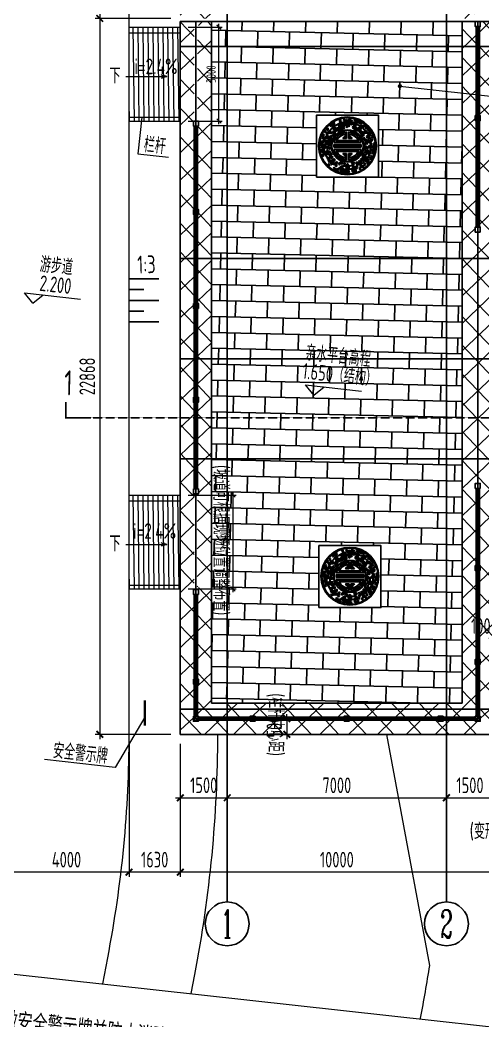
# Model space of a CAD drawing. Header units: millimetres. Extents: x -1003406 to 3312184, y 81337 to 716393.
# Drawn here: x 2015035 to 2029811, y 424782 to 456755 of the extents above; entities that cross this region are included whole.
import ezdxf
from ezdxf.enums import TextEntityAlignment as Align

# ---------------------------------------------------------------- set-up
doc = ezdxf.new("R2010")
doc.units = ezdxf.units.MM
doc.header["$LTSCALE"] = 10
doc.linetypes.add('DASH', pattern=[0.35, 0.25, -0.1])
doc.linetypes.add('DOTE', pattern=[2.42, 2, -0.2, 0.02, -0.2])
doc.layers.get('0').update_dxf_attribs({"linetype": 'CONTINUOUS'})
doc.layers.get('Defpoints').update_dxf_attribs({"linetype": 'CONTINUOUS'})
for name, color, linetype in [('0-轮廓', 4, 'CONTINUOUS'), ('0标注', 3, 'CONTINUOUS'), ('AXIS', 3, 'CONTINUOUS'), ('AXIS_TEXT', 7, 'CONTINUOUS'), ('DIM', 3, 'CONTINUOUS'), ('DMTZ', 8, 'CONTINUOUS'), ('DOTE', 1, 'DOTE'), ('变形缝', 4, 'CONTINUOUS'), ('图层5', 8, 'CONTINUOUS'), ('护岸线', 6, 'CONTINUOUS'), ('栏杆-SK', 4, 'CONTINUOUS'), ('码头-SK', 7, 'CONTINUOUS'), ('砖块-sk', 252, 'CONTINUOUS'), ('配筋率', 61, 'CONTINUOUS')]:
    doc.layers.add(name, color=color, linetype=linetype)
for name, color, linetype, lineweight in [('0堤线', 1, 'CONTINUOUS', 40), ('TEXT', 3, 'CONTINUOUS', 15), ('thick', 6, 'CONTINUOUS', 25), ('THIN', 7, 'CONTINUOUS', 13), ('引线-H', 130, 'CONTINUOUS', 20), ('文字及标注', 3, 'CONTINUOUS', 15), ('标注', 7, 'CONTINUOUS', 9)]:
    doc.layers.add(name, color=color, linetype=linetype, lineweight=lineweight)
doc.styles.add('_TCH_AXIS', font='COMPLEX', dxfattribs={"bigfont": 'GBCBIG'})
doc.styles.add('COMPLEX', font='COMPLEX.shx')
doc.styles.add('TCCAD_Dimension', font='Tssdeng.shx', dxfattribs={"width": 0.7, "bigfont": 'hztxt.shx'})
doc.styles.add('TSSD_CHINA', font='tssdeng.shx', dxfattribs={"width": 0.8, "height": 8, "bigfont": 'tssdchn.shx'})
doc.styles.add('TSSD_Dimension', font='Tssdeng.shx', dxfattribs={"width": 0.7, "bigfont": 'hztxt.shx'})
doc.styles.add('TSSD_Label', font='Tssdeng.shx', dxfattribs={"width": 0.7, "bigfont": 'hztxt.shx'})
doc.linetypes.add('FENCELINE1', pattern='A,0.25,-0.1,[133,ltypeshp.shx,S=0.1,R=0,X=-0.1,Y=0],-0.1,1', length=1.45)
doc.dimstyles.new('TSSD_100_100', dxfattribs={"dimtxt": 300, "dimasz": 100, "dimexe": 100, "dimexo": 250, "dimgap": 100, "dimtad": 1, "dimdec": 0, "dimzin": 0, "dimdsep": 46, "dimtxsty": 'TSSD_Dimension', "dimblk": 'ARCHTICK', "dimcen": 0, "dimdle": 100, "dimclrt": 7, "dimadec": 0, "dimazin": 0, "dimtfac": 1, "dimtdec": 0, "dimtix": 1, "dimtmove": 2, "dimatfit": 3, "dimfxl": 1, "dimtolj": 1, "dimtzin": 0, "dimarcsym": 0})
doc.dimstyles.new('TSSD_100_150', dxfattribs={"dimtxt": 500, "dimasz": 150, "dimexe": 150, "dimexo": 300, "dimgap": 150, "dimtad": 1, "dimdec": 0, "dimzin": 0, "dimdsep": 46, "dimtxsty": 'TSSD_Dimension', "dimblk": 'ARCHTICK', "dimcen": 0, "dimdle": 150, "dimclrt": 7, "dimadec": 0, "dimazin": 0, "dimtfac": 1, "dimtdec": 0, "dimtix": 1, "dimtmove": 2, "dimatfit": 3, "dimfxl": 1, "dimtolj": 1, "dimtzin": 0, "dimarcsym": 0})

# ---------------------------------------------------------------- blocks, each defined once
blk = doc.blocks.new('$RECOVER_180420175437-0')
at = {"layer": '标注'}
for p, q in [((0, 0), (-150, 150)), ((-150, 150), (750, 150)), ((0, 0), (150, 150))]:
    blk.add_line(p, q, dxfattribs=at)
blk = doc.blocks.new('_ArchTick')
at = {"color": 0, "const_width": 0.4}
blk.add_lwpolyline([(-0.71, -0.71), (0.71, 0.71)], dxfattribs=at)
blk = doc.blocks.new('*D772')
at = {"layer": 'Defpoints', "color": 0, "transparency": 16777216}
for p in [(1243223, 251220), (1253223, 251220), (1243223, 246818)]:
    blk.add_point(p, dxfattribs=at)
at = {"layer": 'DIM', "color": 0, "lineweight": -2, "transparency": 16777216}
for p, q in [((1243223, 250920), (1243223, 246668)), ((1253223, 250920), (1253223, 246668)), ((1253373, 246818), (1243073, 246818))]:
    blk.add_line(p, q, dxfattribs=at)
at = {"layer": 'DIM', "color": 0, "lineweight": -2, "transparency": 16777216, "xscale": 150, "yscale": 150, "zscale": 150, "rotation": 180}
blk.add_blockref('_ArchTick', (1243223, 246818), dxfattribs=at)
at = {"layer": 'DIM', "color": 0, "lineweight": -2, "transparency": 16777216, "xscale": 150, "yscale": 150, "zscale": 150}
blk.add_blockref('_ArchTick', (1253223, 246818), dxfattribs=at)
at = {"layer": 'DIM', "color": 7, "transparency": 16777216, "insert": (1248223, 247218), "char_height": 500, "attachment_point": 5, "style": 'TSSD_Dimension'}
blk.add_mtext('\\A1;10000', dxfattribs=at)
blk = doc.blocks.new('*D773')
at = {"layer": 'Defpoints', "color": 0, "transparency": 16777216}
for p in [(1241593, 251220), (1243223, 251220), (1241593, 246818)]:
    blk.add_point(p, dxfattribs=at)
at = {"layer": 'DIM', "color": 0, "lineweight": -2, "transparency": 16777216}
for p, q in [((1241593, 250920), (1241593, 246668)), ((1243223, 250920), (1243223, 246668)), ((1243373, 246818), (1241443, 246818))]:
    blk.add_line(p, q, dxfattribs=at)
at = {"layer": 'DIM', "color": 0, "lineweight": -2, "transparency": 16777216, "xscale": 150, "yscale": 150, "zscale": 150, "rotation": 180}
blk.add_blockref('_ArchTick', (1241593, 246818), dxfattribs=at)
at = {"layer": 'DIM', "color": 0, "lineweight": -2, "transparency": 16777216, "xscale": 150, "yscale": 150, "zscale": 150}
blk.add_blockref('_ArchTick', (1243223, 246818), dxfattribs=at)
at = {"layer": 'DIM', "color": 7, "transparency": 16777216, "insert": (1242408, 247218), "char_height": 500, "attachment_point": 5, "style": 'TSSD_Dimension'}
blk.add_mtext('\\A1;1630', dxfattribs=at)
blk = doc.blocks.new('*D774')
at = {"layer": 'Defpoints', "color": 0, "transparency": 16777216}
for p in [(1237593, 251220), (1241593, 251220), (1237593, 246818)]:
    blk.add_point(p, dxfattribs=at)
at = {"layer": 'DIM', "color": 0, "lineweight": -2, "transparency": 16777216}
for p, q in [((1237593, 250920), (1237593, 246668)), ((1241593, 250920), (1241593, 246668)), ((1241743, 246818), (1237443, 246818))]:
    blk.add_line(p, q, dxfattribs=at)
at = {"layer": 'DIM', "color": 0, "lineweight": -2, "transparency": 16777216, "xscale": 150, "yscale": 150, "zscale": 150, "rotation": 180}
blk.add_blockref('_ArchTick', (1237593, 246818), dxfattribs=at)
at = {"layer": 'DIM', "color": 0, "lineweight": -2, "transparency": 16777216, "xscale": 150, "yscale": 150, "zscale": 150}
blk.add_blockref('_ArchTick', (1241593, 246818), dxfattribs=at)
at = {"layer": 'DIM', "color": 7, "transparency": 16777216, "insert": (1239593, 247218), "char_height": 500, "attachment_point": 5, "style": 'TSSD_Dimension'}
blk.add_mtext('\\A1;4000', dxfattribs=at)
blk = doc.blocks.new('*D781')
at = {"layer": 'Defpoints', "color": 0, "transparency": 16777216}
for p in [(1243223, 274087), (1240657, 251220), (1243223, 251220)]:
    blk.add_point(p, dxfattribs=at)
at = {"layer": 'DIM', "color": 0, "lineweight": -2, "transparency": 16777216}
for p, q in [((1242923, 274087), (1240507, 274087)), ((1240657, 274237), (1240657, 251070)), ((1242923, 251220), (1240507, 251220))]:
    blk.add_line(p, q, dxfattribs=at)
at = {"layer": 'DIM', "color": 0, "lineweight": -2, "transparency": 16777216, "xscale": 150, "yscale": 150, "zscale": 150}
for p, rotation in [((1240657, 274087), 90), ((1240657, 251220), 270)]:
    blk.add_blockref('_ArchTick', p, dxfattribs=dict(at, rotation=rotation))
at = {"layer": 'DIM', "color": 7, "transparency": 16777216, "insert": (1240257, 262654), "char_height": 500, "attachment_point": 5, "rotation": 90, "style": 'TSSD_Dimension'}
blk.add_mtext('\\A1;22868', dxfattribs=at)
blk = doc.blocks.new('_axiso')
blk.add_circle((0, 0), 0.5)
at = {"layer": 'AXIS_TEXT', "style": 'COMPLEX', "width": 1.041667}
blk.add_attdef('A', text='', height=0.56, dxfattribs=at).set_placement((-0.25, -0.28), (0.25, -0.28), align=Align.FIT)
blk = doc.blocks.new('*D782')
at = {"layer": 'Defpoints', "color": 0, "transparency": 16777216}
for p in [(1243223, 250247), (1244723, 250247), (1244723, 249193)]:
    blk.add_point(p, dxfattribs=at)
at = {"layer": 'DIM', "color": 0, "lineweight": -2, "transparency": 16777216}
for p, q in [((1243223, 249947), (1243223, 249043)), ((1244723, 249947), (1244723, 249043)), ((1243073, 249193), (1244873, 249193))]:
    blk.add_line(p, q, dxfattribs=at)
at = {"layer": 'DIM', "color": 0, "lineweight": -2, "transparency": 16777216, "xscale": 150, "yscale": 150, "zscale": 150, "rotation": 180}
blk.add_blockref('_ArchTick', (1243223, 249193), dxfattribs=at)
at = {"layer": 'DIM', "color": 0, "lineweight": -2, "transparency": 16777216, "xscale": 150, "yscale": 150, "zscale": 150}
blk.add_blockref('_ArchTick', (1244723, 249193), dxfattribs=at)
at = {"layer": 'DIM', "color": 7, "transparency": 16777216, "insert": (1243973, 249593), "char_height": 500, "attachment_point": 5, "style": 'TSSD_Dimension'}
blk.add_mtext('\\A1;1500', dxfattribs=at)
blk = doc.blocks.new('*D783')
at = {"layer": 'Defpoints', "color": 0, "transparency": 16777216}
for p in [(1244723, 250247), (1251723, 250247), (1251723, 249193)]:
    blk.add_point(p, dxfattribs=at)
at = {"layer": 'DIM', "color": 0, "lineweight": -2, "transparency": 16777216}
for p, q in [((1244723, 249947), (1244723, 249043)), ((1251723, 249947), (1251723, 249043)), ((1244573, 249193), (1251873, 249193))]:
    blk.add_line(p, q, dxfattribs=at)
at = {"layer": 'DIM', "color": 0, "lineweight": -2, "transparency": 16777216, "xscale": 150, "yscale": 150, "zscale": 150}
for p, rotation in [((1244723, 249193), 180.0000000016676), ((1251723, 249193), 1.667526652835144e-09)]:
    blk.add_blockref('_ArchTick', p, dxfattribs=dict(at, rotation=rotation))
at = {"layer": 'DIM', "color": 7, "transparency": 16777216, "insert": (1248223, 249593), "char_height": 500, "attachment_point": 5, "rotation": 0, "style": 'TSSD_Dimension'}
blk.add_mtext('\\A1;7000', dxfattribs=at)
blk = doc.blocks.new('*D703')
at = {"layer": 'Defpoints', "color": 0, "transparency": 16777216}
for p in [(1251723, 250247), (1253223, 250247), (1253223, 249193)]:
    blk.add_point(p, dxfattribs=at)
at = {"layer": 'DIM', "color": 0, "lineweight": -2, "transparency": 16777216}
for p, q in [((1251723, 249947), (1251723, 249043)), ((1253223, 249947), (1253223, 249043)), ((1251573, 249193), (1253373, 249193))]:
    blk.add_line(p, q, dxfattribs=at)
at = {"layer": 'DIM', "color": 0, "lineweight": -2, "transparency": 16777216, "xscale": 150, "yscale": 150, "zscale": 150}
for p, rotation in [((1251723, 249193), 180.0000000016676), ((1253223, 249193), 1.667526652835144e-09)]:
    blk.add_blockref('_ArchTick', p, dxfattribs=dict(at, rotation=rotation))
at = {"layer": 'DIM', "color": 7, "transparency": 16777216, "insert": (1252473, 249593), "char_height": 500, "attachment_point": 5, "rotation": 0, "style": 'TSSD_Dimension'}
blk.add_mtext('\\A1;1500', dxfattribs=at)
blk = doc.blocks.new('*D719')
at = {"layer": 'Defpoints', "color": 0, "transparency": 16777216}
for p in [(1253223, 256584), (1253323, 256584), (1253223, 254281)]:
    blk.add_point(p, dxfattribs=at)
at = {"layer": 'DIM', "color": 0, "lineweight": -2, "transparency": 16777216}
for p, q in [((1253223, 256284), (1253223, 254131)), ((1253323, 256284), (1253323, 254131)), ((1253223, 254281), (1253073, 254281)), ((1253323, 254281), (1253223, 254281)), ((1253323, 254281), (1253473, 254281))]:
    blk.add_line(p, q, dxfattribs=at)
at = {"layer": 'DIM', "color": 0, "lineweight": -2, "transparency": 16777216, "xscale": 150, "yscale": 150, "zscale": 150}
for p, rotation in [((1253223, 254281), 3.333221306173765e-11), ((1253323, 254281), 180.0000000000333)]:
    blk.add_blockref('_ArchTick', p, dxfattribs=dict(at, rotation=rotation))
at = {"layer": 'DIM', "color": 7, "transparency": 16777216, "insert": (1252820, 254681), "char_height": 500, "attachment_point": 5, "style": 'TSSD_Dimension'}
blk.add_mtext('\\A1;100', dxfattribs=at)
blk = doc.blocks.new('234')
at = {"layer": '图层5'}
for p, q in [((-132, 289), (-154, 334)), ((-126, 294), (-147, 338)), ((-129, 300), (-125, 351)), ((-121, 306), (-116, 357)), ((110, 318), (117, 351)), ((116, 304), (124, 345)), ((117, 302), (148, 334)), ((120, 296), (153, 330)), ((-281, 194), (-310, 210)), ((-266, 195), (-302, 215)), ((-264, 196), (-284, 234)), ((-257, 196), (-279, 238)), ((-233, 305), (-198, 254)), ((-174, 225), (-174, 225)), ((-40, 141), (-40, 175)), ((-35, 137), (-35, 182)), ((-19, 113), (-19, 208)), ((-14, 107), (-14, 214)), ((14, 107), (14, 214)), ((19, 113), (19, 208)), ((35, 137), (35, 182)), ((40, 141), (40, 175)), ((174, 225), (174, 225)), ((231, 306), (193, 257)), ((247, 205), (283, 239)), ((254, 200), (289, 233)), ((259, 205), (308, 216)), ((267, 199), (317, 210)), ((-222, 40), (222, 40)), ((-222, 7), (222, 7)), ((-222, -35), (-222, 7)), ((-215, 45), (215, 45)), ((-215, 0), (-215, -28)), ((215, 0), (-215, 0)), ((-181, 69), (181, 69)), ((-172, 75), (172, 75)), ((-14, 107), (-73, 107)), ((-19, 113), (-65, 113)), ((14, 107), (73, 107)), ((19, 113), (65, 113)), ((215, 0), (215, 0)), ((215, -28), (215, 0)), ((222, -35), (222, 7)), ((-341, -29), (-388, -10)), ((-338, -39), (-385, -20)), ((-331, -38), (-380, -44)), ((-328, -46), (-378, -53)), ((-375, -137), (-316, -119)), ((-281, -106), (-281, -106)), ((-222, -35), (222, -35)), ((-222, -68), (222, -68)), ((-215, -28), (215, -28)), ((-215, -74), (215, -74)), ((-181, -98), (181, -98)), ((-172, -103), (172, -103)), ((-14, -136), (-73, -136)), ((-19, -141), (-65, -141)), ((-19, -141), (-19, -236)), ((-14, -136), (-14, -243)), ((14, -136), (14, -243)), ((14, -136), (73, -136)), ((19, -141), (19, -236)), ((19, -141), (65, -141)), ((281, -105), (281, -105)), ((376, -135), (317, -115)), ((332, -33), (374, -54)), ((337, -29), (376, -48)), ((338, -27), (379, -22)), ((350, -18), (383, -13)), ((-280, -193), (-326, -202)), ((-281, -200), (-324, -208)), ((-282, -203), (-312, -231)), ((-285, -217), (-309, -240)), ((-40, -169), (-40, -203)), ((-35, -165), (-35, -210)), ((0, -310), (0, -310)), ((35, -165), (35, -210)), ((40, -169), (40, -203)), ((282, -189), (325, -213)), ((284, -181), (328, -205)), ((285, -203), (311, -246)), ((288, -193), (315, -236)), ((-91, -344), (-124, -382)), ((-81, -344), (-114, -382)), ((-79, -336), (-88, -385)), ((-71, -336), (-80, -385)), ((1, -409), (1, -347)), ((84, -335), (78, -382)), ((90, -339), (84, -382)), ((92, -340), (110, -377)), ((105, -348), (119, -378))]:
    blk.add_line(p, q, dxfattribs=at)
for radius in [467, 452]:
    blk.add_circle((0, -14), radius, dxfattribs=at)
for centre in [(-270, 320), (-244, 340), (-219, 347), (-118, 393), (-86, 306), (-77, 349), (-53, 326), (-52, 401), (-32, 379), (-18, 342), (-14, 391), (8, 352), (23, 387), (23, 318), (36, 409), (40, 351), (63, 386), (68, 344), (121, 398), (144, 382), (174, 374), (196, 367), (219, 353), (260, 306), (286, 313), (-390, 158), (-359, 219), (-331, 168), (-322, 258), (-230, 164), (-209, 195), (-147, 247), (-122, 261), (-95, 262), (-60, 280), (-7, 300), (95, 286), (119, 256), (147, 250), (208, 211), (227, 184), (233, 145), (255, 168), (302, 282), (328, 265), (341, 167), (349, 244), (365, 214), (369, 170), (-440, 9), (-421, 48), (-417, 9), (-396, 117), (-388, 62), (-376, 107), (-359, 66), (-349, 19), (-343, 123), (-335, 60), (-314, 127), (-312, 36), (-305, 78), (-290, 122), (-281, 13), (-279, 56), (-267, 98), (-260, 139), (264, 104), (278, -8), (291, 79), (291, 34), (314, 32), (316, 72), (318, 136), (342, 118), (347, 62), (365, 105), (368, 42), (392, 85), (399, 141), (433, 17), (-427, -92), (-412, -28), (-401, -62), (-396, -112), (-395, -164), (-307, -22), (-287, -49), (-259, -143), (247, -167), (261, -142), (278, -63), (296, -35), (401, -88), (411, -127), (411, -29), (423, -63), (436, -26), (-296, -318), (-275, -261), (-259, -300), (-248, -199), (-246, -255), (-229, -297), (-215, -239), (-206, -302), (-182, -326), (-176, -285), (-129, -298), (-105, -287), (-82, -285), (-46, -309), (77, -291), (101, -295), (150, -288), (152, -337), (172, -299), (189, -271), (207, -310), (224, -238), (230, -284), (250, -206), (250, -341), (260, -226), (261, -260), (278, -310), (327, -290), (335, -250), (366, -210), (383, -187), (-214, -377), (-180, -396), (-157, -413), (-107, -422), (-87, -427), (-59, -424), (-38, -429), (-7, -439), (19, -438), (82, -419), (107, -429), (129, -413), (202, -377), (217, -343)]:
    blk.add_ellipse(centre, major_axis=(0, 19.4), ratio=0.616865, dxfattribs=at)
for centre, major_axis, start_param, end_param in [((-242, 438), (-92.4, 92.4), 2.493237, 3.108187), ((-242, 438), (-96.3, 96.3), 2.552957, 3.097455), ((-165, 394), (-37.9, 37.9), 2.579762, 3.269542), ((-165, 394), (-41.8, 41.8), 2.605209, 3.228554), ((-1076, 685), (-726, 726), 3.53237, 3.608206), ((-1076, 685), (-730, 730), 3.529693, 3.629181), ((-126, 406), (-31.2, 31.2), 2.428217, 3.360391), ((-126, 406), (35.1, 35.1), 4.048283, 4.465521), ((118, 403), (-31.2, 31.2), 1.390652, 2.322825), ((1056, 719), (730, 730), 2.692657, 2.792146), ((118, 403), (-35.1, 35.1), 1.856317, 2.273556), ((1056, 719), (726, 726), 2.713632, 2.789469), ((157, 394), (41.8, 41.8), 3.093285, 3.71663), ((157, 394), (37.9, 37.9), 3.052297, 3.742076), ((233, 440), (96.3, 96.3), 3.224383, 3.748078), ((233, 440), (92.4, 92.4), 3.213652, 3.828601), ((-360, 227), (31.2, 31.2), 4.218085, 5.150259), ((-370, 1217), (730, 730), 3.949294, 4.048783), ((-360, 227), (35.1, 35.1), 4.683751, 5.100989), ((-370, 1217), (726, 726), 3.97027, 4.046106), ((-338, 262), (37.9, 37.9), 4.308934, 4.998713), ((-338, 262), (41.8, 41.8), 4.349922, 4.973267), ((-359, 348), (92.4, 92.4), 4.470289, 5.085238), ((-359, 348), (96.3, 96.3), 4.481021, 5.004715), ((0, -14), (-185, 185), 3.926991, 10.210176), ((0, -14), (-178, 178), 3.926991, 10.210176), ((-90, 105), (-129, 129), -0.17703, 0.257649), ((-90, 105), (-125, 125), -0.17703, 0.272951), ((-167, 291), (-51.2, 51.2), 0.504812, 2.266005), ((-257, 225), (-62.4, 62.4), 3.898542, 5.269642), ((-167, 291), (-47.3, 47.3), 0.585352, 2.25569), ((-257, 225), (-58.5, 58.5), 3.920107, 5.20412), ((0, -14), (161, 161), 0.845596, 2.11688), ((0, -14), (158, 158), 0.871808, 2.085356), ((-82, 113), (129, 129), 1.037642, 1.472321), ((-82, 113), (125, 125), 1.022339, 1.472321), ((0, -14), (141, 141), 0.961433, 1.923653), ((-174, 225), (3.97, 3.97), 3.922168, 5.129632), ((0, -14), (137, 137), 0.99543, 1.878793), ((0, -14), (-161, 161), 4.166305, 5.437589), ((0, -14), (-158, 158), 4.197829, 5.411377), ((0, -14), (-141, 141), 4.359533, 5.321752), ((0, -14), (-137, 137), 4.404392, 5.287755), ((85, 109), (125, 125), 0.137129, 0.58711), ((85, 109), (-129, 129), -1.433667, -0.998988), ((239, 239), (51.2, 51.2), 0.818972, 2.580164), ((174, 225), (-3.97, 3.97), 1.094735, 2.302199), ((239, 239), (-47.3, 47.3), -0.671285, 0.999053), ((149, 304), (-62.4, 62.4), 2.641905, 4.013005), ((149, 304), (58.5, 58.5), 4.234267, 5.518279), ((95, 102), (-125, 125), 4.478091, 4.928072), ((95, 102), (-129, 129), 4.493394, 4.928072), ((354, 355), (96.3, 96.3), 2.867116, 3.411615), ((354, 355), (-92.4, 92.4), 1.2366, 1.85155), ((332, 1224), (-730, 730), 2.273056, 2.372544), ((332, 1224), (-726, 726), 2.275733, 2.351569), ((337, 268), (41.8, 41.8), 2.919368, 3.542713), ((337, 268), (37.9, 37.9), 2.893922, 3.583701), ((360, 234), (35.1, 35.1), 2.791646, 3.208884), ((360, 234), (31.2, 31.2), 2.742376, 3.67455), ((-437, -3), (31.2, 31.2), 5.25565, 6.187824), ((-997, -821), (730, 730), 0.073941, 0.17343), ((-437, -3), (-35.1, 35.1), 3.734123, 4.151362), ((-997, -821), (-726, 726), -1.494179, -1.418342), ((-18, 85), (-42.3, 42.3), -0.394855, 0.412115), ((-18, 85), (38.4, 38.4), 1.10904, 1.829393), ((18, 85), (-38.4, 38.4), 4.453792, 5.174146), ((18, 85), (42.3, 42.3), 5.87107, 6.67804), ((1024, -793), (730, 730), 1.43602, 1.535508), ((1024, -793), (726, 726), 1.456995, 1.532832), ((433, 2), (-35.1, 35.1), 0.59968, 1.016919), ((433, 2), (-31.2, 31.2), 0.134014, 1.066188), ((-439, -44), (37.9, 37.9), 5.407196, 6.096975), ((-439, -44), (41.8, 41.8), 5.432642, 6.055987), ((-504, -105), (92.4, 92.4), 5.320671, 5.93562), ((-307, -184), (-62.4, 62.4), -1.128006, 0.243094), ((-342, -79), (-51.2, 51.2), 1.761449, 3.522642), ((-504, -105), (96.3, 96.3), 5.38039, 5.924889), ((-307, -184), (58.5, 58.5), 0.464355, 1.748368), ((-342, -79), (47.3, 47.3), 3.412785, 5.083123), ((-455, -244), (-92.4, 92.4), 4.15613, 4.771079), ((-455, -244), (-96.3, 96.3), 4.166861, 4.690556), ((-145, -52), (129, 129), 2.294279, 2.728958), ((-145, -52), (125, 125), 2.278977, 2.728958), ((-141, -63), (129, 129), 2.650403, 3.085082), ((-141, -63), (-125, 125), 1.079607, 1.529588), ((-281, -105), (-3.97, 3.97), 3.608009, 4.815473), ((0, -14), (-161, 161), 1.024712, 2.295997), ((0, -14), (-158, 158), 1.056236, 2.269784), ((0, -14), (-141, 141), 1.21794, 2.18016), ((0, -14), (-137, 137), 1.2628, 2.146163), ((-18, -114), (42.3, 42.3), 2.729478, 3.536447), ((-18, -114), (-38.4, 38.4), 1.3122, 2.032553), ((0, -14), (161, 161), 3.987188, 5.258473), ((0, -14), (158, 158), 4.013401, 5.226949), ((0, -14), (141, 141), 4.103026, 5.065245), ((18, -114), (38.4, 38.4), 4.250632, 4.970986), ((0, -14), (137, 137), 4.137022, 5.020386), ((18, -114), (-42.3, 42.3), 2.746738, 3.553708), ((281, -106), (-3.97, 3.97), -0.161902, 1.045562), ((140, -69), (125, 125), 4.792251, 5.242232), ((348, -57), (62.4, 62.4), 2.956064, 4.327165), ((315, -163), (51.2, 51.2), 5.84552, 7.606712), ((315, -163), (-47.3, 47.3), 4.355263, 6.025601), ((348, -57), (58.5, 58.5), 2.977629, 4.261642), ((140, -69), (129, 129), 4.807553, 5.242232), ((143, -58), (-125, 125), 3.592881, 4.042862), ((143, -58), (-129, 129), 3.592881, 4.02756), ((461, -237), (-96.3, 96.3), 0.039683, 0.584181), ((461, -237), (92.4, 92.4), 1.55076, 2.165709), ((503, -96), (-96.3, 96.3), 0.39695, 0.920645), ((503, -96), (92.4, 92.4), 1.957015, 2.571964), ((436, -39), (41.8, 41.8), 1.836648, 2.459993), ((436, -39), (-37.9, 37.9), 0.224864, 0.914643), ((-367, -251), (-37.9, 37.9), 3.994775, 4.684554), ((-367, -251), (-41.8, 41.8), 4.035763, 4.659107), ((-341, -282), (31.2, 31.2), 5.474722, 6.406896), ((-341, -282), (35.1, 35.1), 5.940388, 6.357626), ((-1286, 14), (-730, 730), 3.635135, 3.734623), ((-1286, 14), (726, 726), 5.226907, 5.302743), ((67, -359), (62.4, 62.4), 1.699427, 3.070528), ((67, -359), (-58.5, 58.5), 0.150196, 1.434209), ((0, -310), (-3.97, 3.97), -1.418539, -0.211076), ((-44, -360), (-51.2, 51.2), 3.018086, 4.779279), ((-44, -360), (-47.3, 47.3), 3.098626, 4.768964), ((1280, 53), (-730, 730), 1.016419, 1.115907), ((1280, 53), (-726, 726), 1.019095, 1.094932), ((347, -280), (35.1, 35.1), 1.535009, 1.952247), ((347, -280), (31.2, 31.2), 1.485739, 2.417913), ((373, -248), (41.8, 41.8), 1.662731, 2.286076), ((373, -248), (37.9, 37.9), 1.637285, 2.327064), ((459, -1211), (-730, 730), -0.240218, -0.14073), ((-145, -427), (31.2, 31.2), 0.229102, 1.161276), ((459, -1211), (-726, 726), -0.237542, -0.161705), ((-145, -427), (35.1, 35.1), 0.278372, 0.69561), ((-107, -441), (37.9, 37.9), 0.380647, 1.070427), ((-107, -441), (41.8, 41.8), 0.406094, 1.029439), ((-70, -521), (92.4, 92.4), 0.294123, 0.909072), ((-70, -521), (96.3, 96.3), 0.353842, 0.89834), ((-9, -164), (125, 125), 3.535614, 3.985595), ((-9, -164), (129, 129), 3.550916, 3.985595), ((3, -164), (125, 125), 3.90704, 4.357021), ((3, -164), (-129, 129), 2.336244, 2.770923), ((78, -518), (92.4, 92.4), 0.700378, 1.315327), ((78, -518), (-96.3, 96.3), -0.859687, -0.335992), ((-424, -1228), (730, 730), 0.179383, 0.278871), ((-424, -1228), (726, 726), 0.200358, 0.276195), ((112, -436), (41.8, 41.8), 0.580011, 1.203356), ((112, -436), (-37.9, 37.9), -1.031773, -0.341994), ((149, -421), (-35.1, 35.1), -0.656957, -0.239718), ((149, -421), (-31.2, 31.2), -1.122623, -0.190449)]:
    blk.add_ellipse(centre, major_axis=major_axis, ratio=1, start_param=start_param, end_param=end_param, dxfattribs=at)
blk = doc.blocks.new('*D757')
at = {"layer": 'Defpoints', "color": 0, "transparency": 16777216}
for p in [(1243223, 273811), (1244461, 273811), (1243223, 270811)]:
    blk.add_point(p, dxfattribs=at)
at = {"layer": 'DIM', "color": 0, "lineweight": -2, "transparency": 16777216}
for p, q in [((1243473, 273811), (1244561, 273811)), ((1244461, 270711), (1244461, 273911)), ((1243473, 270811), (1244561, 270811))]:
    blk.add_line(p, q, dxfattribs=at)
at = {"layer": 'DIM', "color": 0, "lineweight": -2, "transparency": 16777216, "xscale": 100, "yscale": 100, "zscale": 100}
for p, rotation in [((1244461, 273811), 90), ((1244461, 270811), 270)]:
    blk.add_blockref('_ArchTick', p, dxfattribs=dict(at, rotation=rotation))
at = {"layer": 'DIM', "color": 7, "transparency": 16777216, "insert": (1244211, 272311), "char_height": 300, "attachment_point": 5, "rotation": 90, "style": 'TSSD_Dimension'}
blk.add_mtext('\\A1;3000', dxfattribs=at)
blk = doc.blocks.new('*D759')
at = {"layer": 'Defpoints', "color": 0, "transparency": 16777216}
for p in [(1243223, 258865), (1244909, 258865), (1243223, 255865)]:
    blk.add_point(p, dxfattribs=at)
at = {"layer": 'DIM', "color": 0, "lineweight": -2, "transparency": 16777216}
for p, q in [((1243473, 258865), (1245009, 258865)), ((1244909, 255765), (1244909, 258965)), ((1243473, 255865), (1245009, 255865))]:
    blk.add_line(p, q, dxfattribs=at)
at = {"layer": 'DIM', "color": 0, "lineweight": -2, "transparency": 16777216, "xscale": 100, "yscale": 100, "zscale": 100}
for p, rotation in [((1244909, 258865), 90), ((1244909, 255865), 270)]:
    blk.add_blockref('_ArchTick', p, dxfattribs=dict(at, rotation=rotation))
at = {"layer": 'DIM', "color": 7, "transparency": 16777216, "insert": (1244659, 257365), "char_height": 300, "attachment_point": 5, "rotation": 90, "style": 'TSSD_Dimension'}
blk.add_mtext('\\A1;3000', dxfattribs=at)
blk = doc.blocks.new('*D760')
at = {"layer": 'Defpoints', "color": 0, "transparency": 16777216}
for p in [(1246399, 251720), (1246399, 251220), (1246628, 251220)]:
    blk.add_point(p, dxfattribs=at)
at = {"layer": 'DIM', "color": 0, "lineweight": -2, "transparency": 16777216}
for p, q in [((1246628, 251720), (1246628, 251870)), ((1246628, 251720), (1246628, 251220)), ((1246699, 251720), (1246778, 251720)), ((1246628, 251220), (1246628, 251070)), ((1246699, 251220), (1246778, 251220))]:
    blk.add_line(p, q, dxfattribs=at)
at = {"layer": 'DIM', "color": 0, "lineweight": -2, "transparency": 16777216, "xscale": 150, "yscale": 150, "zscale": 150}
for p, rotation in [((1246628, 251720), 270), ((1246628, 251220), 90)]:
    blk.add_blockref('_ArchTick', p, dxfattribs=dict(at, rotation=rotation))
at = {"layer": 'DIM', "color": 7, "transparency": 16777216, "insert": (1246228, 251470), "char_height": 500, "attachment_point": 5, "rotation": 90, "style": 'TSSD_Dimension'}
blk.add_mtext('\\A1;500', dxfattribs=at)
blk = doc.blocks.new('0')
h = blk.add_hatch()
h.set_pattern_fill('ANSI31', color=253, scale=50, angle=45.70265)
h.set_pattern_definition([(90.702647, (-1028711.74, -404166.53), (-158.738063, -1.946783), [])])
h.paths.add_polyline_path([(-67316.3, -19809.7), (-68946.3, -19809.7), (-68946.3, -22809.7), (-67316.3, -22809.7)])
h = blk.add_hatch()
h.set_pattern_fill('ANSI31', color=253, scale=50, angle=45.70265)
h.set_pattern_definition([(90.702647, (-1028711.74, -419112.08), (-158.738063, -1.946783), [])])
h.paths.add_polyline_path([(-67316.3, -34755.3), (-68946.3, -34755.3), (-68946.3, -37755.3), (-67316.3, -37755.3)])
at = {"layer": '标注'}
h = blk.add_hatch(color=256, dxfattribs=at)
h.paths.add_polyline_path([(-67902.8, -21391.1), (-67919, -21335.4), (-67747.3, -21391.1)])
h.paths.add_polyline_path([(-67747.3, -21391.1), (-67919, -21446.8), (-67902.8, -21391.1)])
h = blk.add_hatch(color=256, dxfattribs=at)
h.paths.add_polyline_path([(-67902.8, -36336.7), (-67919, -36281), (-67747.3, -36336.7)])
h.paths.add_polyline_path([(-67747.3, -36336.7), (-67919, -36392.3), (-67902.8, -36336.7)])
at = {"layer": '砖块-sk'}
h = blk.add_hatch(dxfattribs=at)
h.set_pattern_fill('ANSI37', color=256, scale=200, angle=-1.29735)
h.set_pattern_definition([(43.70265, (-1028711.74, -419112.1), (-438.73154, 459.06387), []), (133.70265, (-1028711.74, -419112.1), (-459.06387, -438.73154), [])])
h.paths.add_polyline_path([(-57316.3, -19633.1), (-57736.3, -19633.1), (-57736.3, -19793.1), (-57766.3, -19793.1), (-57766.3, -22633.1), (-57736.3, -22633.1), (-57736.3, -22793.1), (-57766.3, -22793.1), (-57766.3, -26197.1), (-57736.3, -26197.1), (-57736.3, -26357.1), (-57896.3, -26357.1), (-57896.3, -26197.1), (-57866.3, -26197.1), (-57866.3, -22793.1), (-57896.3, -22793.1), (-57896.3, -22633.1), (-57866.3, -22633.1), (-57866.3, -19793.1), (-57896.3, -19793.1), (-57896.3, -19633.1), (-58316.3, -19633.1), (-58316.3, -41400.9), (-66316.3, -41400.9), (-66316.3, -19633.1), (-66736.3, -19633.1), (-66736.3, -19793.1), (-66766.3, -19793.1), (-66766.3, -22809.7), (-66736.3, -22809.7), (-66736.3, -22969.7), (-66766.3, -22969.7), (-66766.3, -25633.1), (-66736.3, -25633.1), (-66736.3, -25793.1), (-66766.3, -25793.1), (-66766.3, -28633.1), (-66736.3, -28633.1), (-66736.3, -28793.1), (-66766.3, -28793.1), (-66766.3, -31633.1), (-66736.3, -31633.1), (-66736.3, -31793.1), (-66766.3, -31793.1), (-66766.3, -34633.1), (-66736.3, -34633.1), (-66736.3, -34793.1), (-66766.3, -34793.1), (-66776.1, -37771.8), (-66736.3, -37633.1), (-66736.3, -37793.1), (-66766.3, -37793.1), (-66766.3, -40633.1), (-66736.3, -40633.1), (-66736.3, -40793.1), (-66766.3, -40793.1), (-66766.3, -41821.8), (-66736.3, -41821.8), (-66736.3, -41850.9), (-65084.1, -41850.9), (-65084.1, -41820.9), (-64924.1, -41820.9), (-64924.1, -41850.9), (-62084.1, -41850.9), (-62084.1, -41820.9), (-61924.1, -41820.9), (-61924.1, -41850.9), (-59084.1, -41850.9), (-59084.1, -41820.9), (-58924.1, -41820.9), (-58924.1, -41850.9), (-57896.3, -41850.9), (-57896.3, -41821.8), (-57866.3, -41821.8), (-57866.3, -40168.7), (-57896.3, -40168.7), (-57896.3, -40008.7), (-57866.3, -40008.7), (-57866.3, -37168.7), (-57896.3, -37168.7), (-57896.3, -37008.7), (-57866.3, -37008.7), (-57866.3, -34545.9), (-57896.3, -34545.9), (-57896.3, -34385.9), (-57736.3, -34385.9), (-57736.3, -34545.9), (-57766.3, -34545.9), (-57766.3, -37008.7), (-57736.3, -37008.7), (-57736.3, -37168.7), (-57766.3, -37168.7), (-57766.3, -40008.7), (-57736.3, -40008.7), (-57736.3, -40168.7), (-57766.3, -40168.7), (-57766.3, -41821.8), (-57736.3, -41821.8), (-57736.3, -41981.8), (-57896.3, -41981.8), (-57896.3, -41950.9), (-58924.1, -41950.9), (-58924.1, -41980.9), (-59084.1, -41980.9), (-59084.1, -41950.9), (-61924.1, -41950.9), (-61924.1, -41980.9), (-62084.1, -41980.9), (-62084.1, -41950.9), (-64924.1, -41950.9), (-64924.1, -41980.9), (-65084.1, -41980.9), (-65084.1, -41950.9), (-66736.3, -41950.9), (-66736.3, -41981.8), (-66896.3, -41981.8), (-66896.3, -41821.8), (-66866.3, -41821.8), (-66866.3, -40793.1), (-66896.3, -40793.1), (-66896.3, -40633.1), (-66866.3, -40633.1), (-66866.3, -37793.1), (-66896.3, -37793.1), (-66896.3, -37633.1), (-66866.3, -37771.8), (-66866.3, -34793.1), (-66896.3, -34793.1), (-66896.3, -34633.1), (-66866.3, -34633.1), (-66866.3, -31793.1), (-66896.3, -31793.1), (-66896.3, -31633.1), (-66866.3, -31633.1), (-66866.3, -28793.1), (-66896.3, -28793.1), (-66896.3, -28633.1), (-66866.3, -28633.1), (-66866.3, -25793.1), (-66896.3, -25793.1), (-66896.3, -25633.1), (-66866.3, -25633.1), (-66866.3, -22969.7), (-66896.3, -22969.7), (-66896.3, -22809.7), (-66866.3, -22809.7), (-66866.3, -19793.1), (-66896.3, -19793.1), (-66896.3, -19633.1), (-67316.3, -19633.1), (-67316.3, -42400.9), (-57316.3, -42400.9)])
edge = h.paths.add_edge_path()
edge.add_line((-57766.3, -19373.1), (-57736.3, -19373.1))
edge.add_line((-57736.3, -19373.1), (-57736.3, -19533.1))
edge.add_line((-57736.3, -19533.1), (-57316.3, -19533.1))
edge.add_line((-57316.3, -19533.1), (-57316.3, 2599.1))
edge.add_line((-57316.3, 2599.1), (-70764.2, -3440.5))
edge.add_arc((-106596.3, -19533.1), 39280, 0, 24.1854, ccw=False)
edge.add_line((-67316.3, -19533.1), (-66896.3, -19533.1))
edge.add_line((-66896.3, -19533.1), (-66896.3, -19373.1))
edge.add_line((-66896.3, -19373.1), (-66866.7, -19373.1))
edge.add_arc((-106596.3, -19533.1), 39730, 0.23074, 4.32095)
edge.add_line((-66979.3, -16539.7), (-67009.2, -16542))
edge.add_line((-67009.2, -16542), (-67021.2, -16382.4))
edge.add_line((-67021.2, -16382.4), (-66991.7, -16380.2))
edge.add_arc((-106596.3, -19533.1), 39730, 4.55169, 8.6419)
edge.add_line((-67317.4, -13563.3), (-67347.1, -13567.9))
edge.add_line((-67347.1, -13567.9), (-67371.1, -13409.7))
edge.add_line((-67371.1, -13409.7), (-67341.8, -13405.2))
edge.add_arc((-106596.3, -19533.1), 39730, 8.87264, 12.96285)
edge.add_line((-67878.8, -10620.9), (-67908.1, -10627.6))
edge.add_line((-67908.1, -10627.6), (-67944, -10471.7))
edge.add_line((-67944, -10471.7), (-67915, -10465.1))
edge.add_arc((-106596.3, -19533.1), 39730, 13.19359, 23.53642)
edge.add_line((-70171.6, -3667.7), (-57766.3, 1903.7))
edge.add_line((-57766.3, 1903.7), (-57766.3, -13409.6))
edge.add_line((-57766.3, -13409.6), (-57736.3, -13409.6))
edge.add_line((-57736.3, -13409.6), (-57736.3, -13569.6))
edge.add_line((-57736.3, -13569.6), (-57766.3, -13569.6))
edge.add_line((-57766.3, -13569.6), (-57766.3, -16409.6))
edge.add_line((-57766.3, -16409.6), (-57736.3, -16409.6))
edge.add_line((-57736.3, -16409.6), (-57736.3, -16569.6))
edge.add_line((-57736.3, -16569.6), (-57766.3, -16569.6))
edge.add_line((-57766.3, -16569.6), (-57766.3, -19373.1))
edge = h.paths.add_edge_path(flags=17)
edge.add_line((-67817.6, -10442.6), (-67788, -10435.8))
edge.add_line((-67788, -10435.8), (-67752.2, -10591.8))
edge.add_line((-67752.2, -10591.8), (-67781.4, -10598.5))
edge.add_arc((-106596.3, -19533.1), 39830, 8.87206, 12.96285, ccw=False)
edge.add_line((-67242.9, -13390.2), (-67212.9, -13385.6))
edge.add_line((-67212.9, -13385.6), (-67188.9, -13543.8))
edge.add_line((-67188.9, -13543.8), (-67218.5, -13548.3))
edge.add_arc((-106596.3, -19533.1), 39830, 4.55111, 8.6419, ccw=False)
edge.add_line((-66891.9, -16372.7), (-66861.7, -16370.4))
edge.add_line((-66861.7, -16370.4), (-66849.6, -16529.9))
edge.add_line((-66849.6, -16529.9), (-66879.6, -16532.2))
edge.add_arc((-106596.3, -19533.1), 39830, 0.23016, 4.32095, ccw=False)
edge.add_line((-66766.7, -19373.1), (-66736.3, -19373.1))
edge.add_line((-66736.3, -19373.1), (-66736.3, -19533.1))
edge.add_line((-66736.3, -19533.1), (-66316.3, -19533.1))
edge.add_arc((-106596.3, -19533.1), 40280, 0, 22.76281)
edge.add_line((-69453.6, -3948.1), (-58316.3, 1053.8))
edge.add_line((-58316.3, 1053.8), (-58316.3, -19533.1))
edge.add_line((-58316.3, -19533.1), (-57896.3, -19533.1))
edge.add_line((-57896.3, -19533.1), (-57896.3, -19373.1))
edge.add_line((-57896.3, -19373.1), (-57866.3, -19373.1))
edge.add_line((-57866.3, -19373.1), (-57866.3, -16569.6))
edge.add_line((-57866.3, -16569.6), (-57896.3, -16569.6))
edge.add_line((-57896.3, -16569.6), (-57896.3, -16409.6))
edge.add_line((-57896.3, -16409.6), (-57866.3, -16409.6))
edge.add_line((-57866.3, -16409.6), (-57866.3, -13569.6))
edge.add_line((-57866.3, -13569.6), (-57896.3, -13569.6))
edge.add_line((-57896.3, -13569.6), (-57896.3, -13409.6))
edge.add_line((-57896.3, -13409.6), (-57866.3, -13409.6))
edge.add_line((-57866.3, -13409.6), (-57866.3, 1749.2))
edge.add_line((-57866.3, 1749.2), (-70040.6, -3718.4))
edge.add_arc((-106596.3, -19533.1), 39830, 13.19301, 23.39419, ccw=False)
h.paths.add_polyline_path([(-56216.3, -27400.9), (-35766.3, -27400.9), (-35766.3, -26400.9), (-57216.3, -26400.9), (-57216.3, -34400.9), (-35766.3, -34400.9), (-35766.3, -33400.9), (-56216.3, -33400.9)])
h.paths.add_polyline_path([(-15216.3, -27400.9), (-15216.3, -33400.9), (-35666.3, -33400.9), (-35666.3, -34400.9), (-14216.3, -34400.9), (-14216.3, -26400.9), (-35666.3, -26400.9), (-35666.3, -27400.9)])
h = blk.add_hatch(dxfattribs=at)
h.set_pattern_fill('AR-B816', color=256, scale=2.5, angle=-1.29735)
h.set_pattern_definition([(358.70265, (-1028711.74, -419112.1), (11.5017, 507.86978), []), (88.70265, (-1028711.74, -419112.1), (-496.36808, 519.37148), [508, -508])])
h.paths.add_polyline_path([(-66316.3, -41400.9), (-58316.3, -41400.9), (-58316.3, -19633.1), (-66316.3, -19633.1)])
h.paths.add_polyline_path([(-62965.8, -24604.7), (-62965.8, -22624.7), (-60985.8, -22624.7), (-60985.8, -24604.7)], flags=16)
h.paths.add_polyline_path([(-60909.1, -36371.8), (-60909.1, -38351.8), (-62889.1, -38351.8), (-62889.1, -36371.8)], flags=16)
for points in [[(-68946.3, -19809.7), (-67316.3, -19809.7)], [(-68946.3, -22809.7), (-68946.3, -19809.7)], [(-67316.3, -22809.7), (-67316.3, -19809.7)], [(-68946.3, -22809.7), (-67316.3, -22809.7)], [(-68946.3, -34755.3), (-67316.3, -34755.3)], [(-68946.3, -37755.3), (-68946.3, -34755.3)], [(-67316.3, -37755.3), (-67316.3, -34755.3)], [(-68946.3, -37755.3), (-67316.3, -37755.3)]]:
    blk.add_lwpolyline(points)
at = {"layer": '0-轮廓', "linetype": 'FENCELINE1', "ltscale": 0.3}
for points in [[(-68946.3, -19992.2), (-67314.4, -20003.4)], [(-68946.3, -22688.3), (-67314.4, -22699.5)], [(-68946.3, -34937.8), (-67314.4, -34949)], [(-68946.3, -37633.8), (-67314.4, -37645.1)]]:
    blk.add_lwpolyline(points, dxfattribs=at)
at = {"layer": '0堤线', "lineweight": 25}
for points in [[(-68946.3, -27851.5), (-67996.7, -27851.5)], [(-68946.3, -28194.3), (-68471.5, -28194.3)], [(-68946.3, -28537.2), (-67996.7, -28537.2)], [(-68946.3, -28880), (-68471.5, -28880)], [(-68946.3, -29222.9), (-67996.7, -29222.9)]]:
    blk.add_lwpolyline(points, dxfattribs=at)
at = {"layer": 'AXIS'}
for p, q in [((-65816.3, -45852.2), (-65816.3, -47753.1)), ((-58816.3, -45852.2), (-58816.3, -47753.1))]:
    blk.add_line(p, q, dxfattribs=at)
at = {"layer": 'DMTZ', "color": 3, "lineweight": 20, "ltscale": 1.5, "flags": 128}
blk.add_lwpolyline([(-69789.4, -50368.8), (-69629.1, -49538.2, 0.0477173), (-68946.3, -42400.9), (-68946.3, -19533.1, 0.1978752), (-79867.7, 6983), (-80226.1, 7344.2)], format="xyb", dxfattribs=at)
at = {"layer": 'DOTE'}
for points in [[(-58816.3, -45852.2), (-58816.3, 2599.1)], [(-67316.3, -20433.1), (-49191.5, -20433.1)], [(-67316.3, -27200.9), (-11980.3, -27200.9)], [(-67316.3, -30400.9), (-11980.3, -30400.9)], [(-67316.3, -33600.9), (-11980.3, -33600.9)], [(-67316.3, -41600.9), (-11980.3, -41600.9)]]:
    blk.add_lwpolyline(points, dxfattribs=at)
blk.add_lwpolyline([(-65816.3, -45852.2), (-65816.3, -19533.1, 0.1059222), (-69395.8, -2825.9, 0.1059222)], format="xyb", dxfattribs=at)
at = {"layer": 'thick', "const_width": 50}
blk.add_lwpolyline([(-70965.3, -31789.4), (-70965.4, -32289.4), (-70165.4, -32289.6)], dxfattribs=at)
at = {"layer": 'thick', "linetype": 'DASH', "ltscale": 1.5}
blk.add_lwpolyline([(-70261.9, -32289.5), (-9432.8, -32274.9)], dxfattribs=at)
at = {"layer": 'THIN', "ltscale": 20}
blk.add_lwpolyline([(-7348.3, -52913.3), (-1655.5, -1326.4), (-85745, 7953.2), (-91911.7, -47927.5), (-24968.1, -55315.1), (-24494.2, -51021.1)], close=True, dxfattribs=at)
at = {"layer": '引线-H', "ltscale": 2}
blk.add_line((-60304.2, -21693.4), (-52198.2, -22588), dxfattribs=at)
at = {"layer": '引线-H', "ltscale": 2, "const_width": 66.7}
blk.add_lwpolyline([(-60337.3, -21697.2, 1), (-60271.1, -21689.6, 1)], format="xyb", close=True, dxfattribs=at)
at = {"layer": '引线-H'}
for points in [[(-68535.2, -22691.1), (-68664.2, -23859.7), (-67684.4, -23967.9)], [(-68443.8, -41846.6), (-69396.7, -43456.3), (-71646.9, -43208)]]:
    blk.add_lwpolyline(points, dxfattribs=at)
at = {"layer": '引线-H', "const_width": 80}
blk.add_lwpolyline([(-68443.8, -41318.3), (-68443.8, -42118.3)], dxfattribs=at)
at = {"layer": '护岸线', "color": 6, "lineweight": 15}
blk.add_lwpolyline([(-66967.3, -50680.3), (-66850.4, -50074.7, 0.0477173), (-66116.3, -42400.9)], format="xyb", dxfattribs=at)
at = {"layer": '护岸线', "color": 6, "lineweight": 18}
blk.add_lwpolyline([(-59647.7, -51488), (-59643.5, -51466.1, 0.0089519), (-59349, -49779.5), (-60716.3, -42400.9)], format="xyb", dxfattribs=at)
at = {"layer": '标注'}
for p, q in [((-69051.1, -21391.1), (-67747.2, -21391.1)), ((-67747.3, -21391.1), (-67919, -21335.4)), ((-67747.3, -21391.1), (-67919, -21446.8)), ((-69051.1, -36336.7), (-67747.2, -36336.7)), ((-67747.3, -36336.7), (-67919, -36281)), ((-67747.3, -36336.7), (-67919, -36392.3))]:
    blk.add_line(p, q, dxfattribs=at)
at = {"layer": '栏杆-SK'}
for points in [[(-57896.3, -19633.1), (-57736.3, -19633.1), (-57736.3, -19793.1), (-57896.3, -19793.1)], [(-57896.3, -22633.1), (-57736.3, -22633.1), (-57736.3, -22793.1), (-57896.3, -22793.1)], [(-66896.3, -22809.7), (-66736.3, -22809.7), (-66736.3, -22969.7), (-66896.3, -22969.7)], [(-66896.3, -25633.1), (-66736.3, -25633.1), (-66736.3, -25793.1), (-66896.3, -25793.1)], [(-57736.3, -26357.1), (-57896.3, -26357.1), (-57896.3, -26197.1), (-57736.3, -26197.1)], [(-66896.3, -28633.1), (-66736.3, -28633.1), (-66736.3, -28793.1), (-66896.3, -28793.1)], [(-66896.3, -31633.1), (-66736.3, -31633.1), (-66736.3, -31793.1), (-66896.3, -31793.1)], [(-57736.3, -34545.9), (-57896.3, -34545.9), (-57896.3, -34385.9), (-57736.3, -34385.9)], [(-66896.3, -34558.8), (-66736.3, -34558.8), (-66736.3, -34718.8), (-66896.3, -34718.8)], [(-57736.3, -37168.7), (-57896.3, -37168.7), (-57896.3, -37008.7), (-57736.3, -37008.7)], [(-66896.3, -37771.8), (-66736.3, -37771.8), (-66736.3, -37931.8), (-66896.3, -37931.8)], [(-57736.3, -40168.7), (-57896.3, -40168.7), (-57896.3, -40008.7), (-57736.3, -40008.7)], [(-66896.3, -40633.1), (-66736.3, -40633.1), (-66736.3, -40793.1), (-66896.3, -40793.1)], [(-66896.3, -41821.8), (-66736.3, -41821.8), (-66736.3, -41981.8), (-66896.3, -41981.8)], [(-65084.1, -41980.9), (-65084.1, -41820.9), (-64924.1, -41820.9), (-64924.1, -41980.9)], [(-62084.1, -41980.9), (-62084.1, -41820.9), (-61924.1, -41820.9), (-61924.1, -41980.9)], [(-59084.1, -41980.9), (-59084.1, -41820.9), (-58924.1, -41820.9), (-58924.1, -41980.9)], [(-57896.3, -41821.8), (-57736.3, -41821.8), (-57736.3, -41981.8), (-57896.3, -41981.8)]]:
    blk.add_lwpolyline(points, close=True, dxfattribs=at)
for points in [[(-57866.3, -26197.1), (-57866.3, -19793.1)], [(-57766.3, -26197.1), (-57766.3, -19793.1)], [(-66866.3, -22969.7), (-66866.3, -34558.8)], [(-66766.3, -22969.7), (-66766.3, -34558.8)], [(-66866.3, -37931.8), (-66866.3, -41950.9), (-57766.3, -41950.9), (-57766.3, -34545.9)], [(-66766.3, -37931.8), (-66766.3, -41850.9), (-57866.3, -41850.9), (-57866.3, -34545.9)]]:
    blk.add_lwpolyline(points, dxfattribs=at)
at = {"layer": '码头-SK', "lineweight": 0}
for points in [[(-67316.3, -42400.9), (-67316.3, -19633.1)], [(-67316.3, -19633.1), (-57316.3, -19633.1)], [(-67316.3, -42400.9), (-57316.3, -42400.9)]]:
    blk.add_lwpolyline(points, dxfattribs=at)
at = {"layer": '砖块-sk'}
blk.add_lwpolyline([(-66316.3, -19633.1), (-66316.3, -41400.9), (-58316.3, -41400.9), (-58316.3, -19633.1)], dxfattribs=at)
for points in [[(-62965.8, -24604.7), (-60985.8, -24604.7), (-60985.8, -22624.7), (-62965.8, -22624.7)], [(-62889.1, -38351.8), (-60909.1, -38351.8), (-60909.1, -36371.8), (-62889.1, -36371.8)]]:
    blk.add_lwpolyline(points, close=True, dxfattribs=at)
at = {"layer": '配筋率'}
blk.add_lwpolyline([(-67316.3, -42400.9), (-67316.5, -19633.1), (-57316.3, -19633.1), (-57316.3, -42400.9)], close=True, dxfattribs=at)
at = {"layer": '配筋率', "linetype": 'Continuous'}
blk.add_lwpolyline([(-66816.3, -19633.1), (-66816.3, -41900.9), (-57816.3, -41900.9), (-57816.3, -19633.1)], dxfattribs=at)
at = {"layer": 'AXIS'}
ref = blk.add_blockref('_axiso', (-65816.3, -48453.1), dxfattribs=dict(at, xscale=1400.000000000001, yscale=1400.000000000001, zscale=1400.000000000001))
ref.add_attrib('A', '1', dxfattribs={"layer": 'AXIS_TEXT', "height": 900.8, "style": '_TCH_AXIS'}).set_placement((-66009.4, -48903.5), (-65623.3, -48903.5), align=Align.FIT)
ref = blk.add_blockref('_axiso', (-58816.3, -48453.1), dxfattribs=dict(at, xscale=1400.000000000001, yscale=1400.000000000001, zscale=1400.000000000001))
ref.add_attrib('A', '2', dxfattribs={"layer": 'AXIS_TEXT', "height": 900.8, "style": '_TCH_AXIS', "width": 0.642857}).set_placement((-59009.4, -48903.5), (-58623.3, -48903.5), align=Align.FIT)
at = {"layer": '标注', "xscale": 2, "yscale": 2, "zscale": 2, "rotation": 353.7026473640297}
for p in [(-72022.1, -28629), (-63051.4, -31570.1, 383963.8)]:
    blk.add_blockref('$RECOVER_180420175437-0', p, dxfattribs=at)
at = {"layer": '砖块-sk', "xscale": 1.98, "yscale": 1.98, "zscale": 1.98, "rotation": 359.9999999997272}
for p in [(-61975.8, -23576.8), (-61899.1, -37323.9)]:
    blk.add_blockref('234', p, dxfattribs=at)
at = {"layer": '0标注', "linetype": 'Continuous', "extrusion": (0.005808, -0.00801, 0.999951), "style": 'TCCAD_Dimension', "width": 0.7}
blk.add_text('1:3', height=571.43, rotation=1.81946, dxfattribs=at).set_placement((-68676.1, -27686.2, -170.2))
at = {"layer": 'TEXT', "style": 'TSSD_CHINA', "width": 0.75}
for s, p in [('下', (-69394, -21354.8)), ('i=2.4%%%', (-68090.4, -21062.2)), ('i=2.4%%%', (-68132.9, -35903.4)), ('下', (-69394, -36300.4))]:
    blk.add_text(s, height=500, dxfattribs=at).set_placement(p, align=Align.MIDDLE)
at = {"layer": 'TEXT', "style": 'TSSD_Dimension', "width": 0.7}
for s, rotation, p in [('栏杆', 353.70265, (-68500.5, -23799.1)), ('(坡道可根据现场位置调整布置)', 270, (-66262.7, -33797.7)), ('(栏杆中心距)', 270, (-64518.5, -41091)), ('安全警示牌', 353.70265, (-71397.5, -43157.1))]:
    blk.add_text(s, height=500, rotation=rotation, dxfattribs=at).set_placement(p)
at = {"layer": 'TEXT', "ltscale": 99, "insert": (-91388.8, -48184, -383963.8), "char_height": 600, "width": 30938.61, "attachment_point": 1, "rotation": 353.70265, "style": 'TCCAD_Dimension'}
blk.add_mtext('{\\W0.8;说明：\\P1、图中所注高程（1985国家高程基准）为m计，其余以mm计。    3、亲水平台两侧做安全警示牌并防止消防器材，平台设计仅通行人。\\P2、坐标系为嘉兴当地坐标系。                                    4、平台上、下侧各允许侧向临时停靠画舫船数为2艘吗，共计4艘画舫。                                }', dxfattribs=at)
at = {"layer": 'thick', "style": 'TSSD_Label', "width": 0.7}
blk.add_text('1', height=800, rotation=358.44448, dxfattribs=at).set_placement((-71006.8, -30769.7), align=Align.TOP_LEFT)
at = {"layer": '变形缝', "style": 'TSSD_CHINA', "width": 0.75}
blk.add_text('(变形缝)', height=500, dxfattribs=at).set_placement((-58075.9, -45743.1))
at = {"layer": '标注', "style": 'TCCAD_Dimension', "width": 0.7}
for s, p in [('游步道', (-71814.8, -27626.7)), ('2.200', (-71824, -28228.9, -274259.9)), ('亲水平台高程', (-63348.2, -30445.7, 383963.8)), ('1.650（结构）', (-63437.5, -31034.8))]:
    blk.add_text(s, height=500, rotation=353.70265, dxfattribs=at).set_placement(p)
at = {"layer": 'DIM'}
for p1, p2, distance, dimstyle, picture, middle in [((-67316.3, -19533.1), (-67316.3, -42400.9), -2565.9, 'TSSD_100_150', '*D781', (-70282.3, -30967)), ((-67316.3, -22809.7), (-67316.3, -19809.7), -1237.9, 'TSSD_100_100', '*D757', (-66328.4, -21309.7)), ((-67316.3, -37755.3), (-67316.3, -34755.3), -1686.4, 'TSSD_100_100', '*D759', (-65880, -36255.3)), ((-64139.7, -41900.9), (-64139.7, -42400.9), 228.4, 'TSSD_100_150', '*D760', (-64311.3, -42150.9)), ((-67316.3, -43373.5), (-65816.3, -43373.5), -1054.3, 'TSSD_100_150', '*D782', (-66566.3, -44027.8))]:
    dim = blk.add_aligned_dim(p1=p1, p2=p2, distance=distance, dimstyle=dimstyle, dxfattribs=at)
    dim.commit()
    dim.dimension.update_dxf_attribs({"geometry": picture, "text_midpoint": middle, "insert": (-1310539.1, -293620.6)})
dim = blk.add_linear_dim(base=(-57316.3, -39339.1), p1=(-57216.3, -37037), p2=(-57316.3, -37037), angle=180, dimstyle='TSSD_100_150', dxfattribs=at)
dim.commit()
dim.dimension.update_dxf_attribs({"geometry": '*D719', "text_midpoint": (-57719.6, -38939.1), "dimtype": 129, "insert": (-1310539.1, -293620.6)})
for base, p1, p2, picture, middle in [((-72946.3, -46802.7), (-68946.3, -42400.9), (-72946.3, -42400.9), '*D774', (-70946.3, -46402.7)), ((-68946.3, -46802.7), (-67316.3, -42400.9), (-68946.3, -42400.9), '*D773', (-68131.3, -46402.7)), ((-67316.3, -46802.7), (-57316.3, -42400.9), (-67316.3, -42400.9), '*D772', (-62316.3, -46402.7))]:
    dim = blk.add_linear_dim(base=base, p1=p1, p2=p2, dimstyle='TSSD_100_150', dxfattribs=at)
    dim.commit()
    dim.dimension.update_dxf_attribs({"geometry": picture, "text_midpoint": middle, "insert": (-1310539.1, -293620.6)})
for base, p1, p2, picture, middle in [((-58816.3, -44427.8), (-65816.3, -43373.5), (-58816.3, -43373.5), '*D783', (-62316.3, -44027.8)), ((-57316.3, -44427.8), (-58816.3, -43373.5), (-57316.3, -43373.5), '*D703', (-58066.3, -44027.8))]:
    dim = blk.add_linear_dim(base=base, p1=p1, p2=p2, angle=180, dimstyle='TSSD_100_150', dxfattribs=at)
    dim.commit()
    dim.dimension.update_dxf_attribs({"geometry": picture, "text_midpoint": middle, "insert": (-1310539.1, -293620.6)})

msp = doc.modelspace()

# ---------------------------------------------------------------- block references
at = {"layer": '文字及标注', "color": 0}
msp.add_blockref('0', (2087463, 476338.1), dxfattribs=at)

doc.saveas('drawing.dxf')
